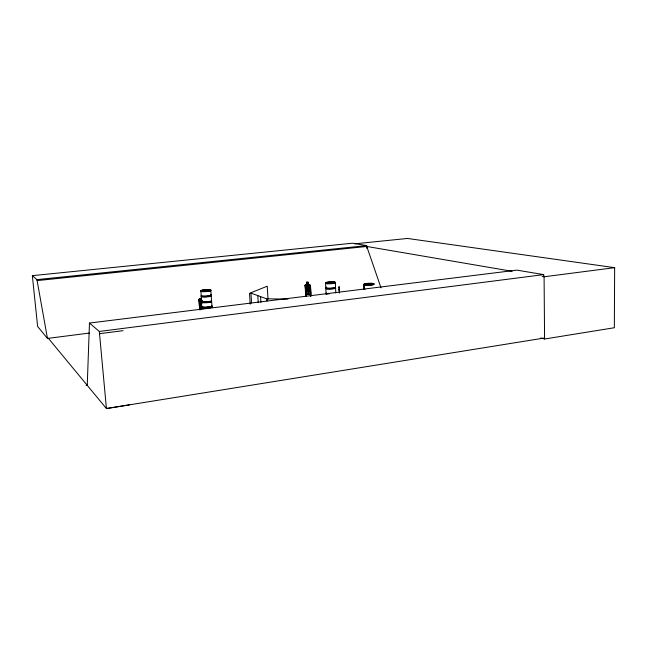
<?xml version="1.0" encoding="UTF-8"?>
<svg xmlns="http://www.w3.org/2000/svg" width="647" height="647" viewBox="0 0 647 647"><rect width="100%" height="100%" fill="white"/><g stroke="black" fill="none" stroke-linecap="round" stroke-linejoin="round"><path stroke-width="0.97" d="M354.621 243.838L407.505 238.452L614.65 267.672L614.335 327.738L544.58 339.012L540.698 337.96M310.706 292.234L310.261 294.555L306.088 294.134L305.093 285.303C307.616 285.19 306.476 279.577 306.848 284.696L306.023 285.408L306.249 289.88L307.22 291.878L308.845 292.048L309.646 290.212L309.412 285.731L308.49 284.85L308.473 282.359L306.71 282.197M309.622 290.22L308.845 292.048L307.228 291.878L306.257 289.872M209.863 290.39C208.407 290.503 211.108 290.18 209.846 290.487M201.694 305.344L200.877 305.271L202.268 302.343C199.502 300.119 200.724 297.66 202.244 301.033M203.085 291.263L201.807 291.409M202.01 291.376L201.565 291.344L202.058 290.988M201.613 291.255L202.503 291.166A4.99 0.752 -4 0 0 210.712 290.228A4.99 0.752 -4 0 0 204.331 289.791A4.99 0.752 -4 0 0 202.511 291.19L202.026 290.98M305.699 296.415L305.149 285.287L305.659 284.486L309.695 284.955L310.293 285.812L310.592 292.226M305.149 285.287L305.659 284.486M305.206 285.327L305.683 284.567M199.001 299.512L199.688 298.639M372.251 284.073L373.109 284.065L372.437 284.146M366.065 284.955L365.054 284.72L366 284.704M366.323 284.826L365.717 284.931L366.348 284.947M365.377 284.898L364.835 285.003L365.927 284.995M306.015 285.408L306.848 284.696M333.812 282.658L334.491 282.48M334.24 282.286L334.143 282.278M201.096 296.011L201.338 298.639L200.198 299.496L200.538 304.219L201.888 306.233M327.56 283.451L326.363 283.467L327.447 283.532M327.617 283.362L327.649 283.337A4.925 0.744 -2.8 0 1 328.304 282.003A4.925 0.744 -2.8 0 1 335.332 282.399A4.925 0.744 -2.8 0 1 327.649 283.321L327.568 283.151M199.413 306.257L200.335 308.765L203.182 308.732M210.057 290.463L209.482 290.39M209.563 290.139L209.701 290.163M209.393 290.438L209.976 290.43M202.519 291.36A4.99 0.752 -4 0 0 210.728 290.406A4.99 0.752 -4 0 0 204.347 289.977A4.99 0.752 -4 0 0 202.519 291.368A4.99 0.752 -4 0 0 210.728 290.414A4.99 0.752 -4 0 0 204.339 289.961A4.99 0.752 -4 0 0 202.519 291.36L203.045 291.15L202.576 291.11M201.581 291.312L202.535 290.956M200.416 309.719L199.777 300.944L200.319 309.776M199.114 300.952L199.777 300.944M267.712 298.971L267.963 298.971M372.559 283.758L372.583 283.823M334.507 282.521L333.949 282.626M335.542 287.179L335.34 282.585A4.925 0.744 -2.8 0 1 327.665 283.507L327.058 283.467M310.236 294.555L306.088 294.134L310.212 294.466M306.088 294.134L305.433 291.708L306.185 294.045L310.188 294.474M334.167 282.343L334.151 282.48M326.492 283.402L327.705 283.337M310.39 295.946L310.115 287.155L310.6 287.203L311.053 295.962M310.6 287.203L309.937 287.195M305.368 286.702L305.845 286.742L305.368 286.702L305.877 296.375M308.603 284.761L309.735 284.866L310.406 285.78L310.875 296.002M310.317 285.796L309.711 284.874M308.457 282.367L306.654 282.213M210.105 290.357L209.644 290.446M201.799 291.166L202.212 291.11M202.851 291.239L202.349 291.368M544.216 338.041L106.423 408.548L48.379 338.324L47.457 338.43L37.623 326.452L32.35 275.662L352.591 243.207L366.728 245.601L366.849 248.456M129.61 404.828L106.423 408.548L99.314 331.45L89.464 323.055L516.929 270.131L543.706 274.619L543.723 276.633M86.1 385.515L87.248 385.345L89.464 323.055M326.905 283.127L327.026 283.119M326.889 283.289L326.42 283.41M202.843 291.142L202.196 291.239M542.162 276.439L544.087 276.77L614.65 267.672M99.314 331.45L543.706 274.619M89.399 333.059L47.457 338.43L36.944 279.625L32.35 275.662M99.517 333.682L123.1 330.666M36.944 279.625L366.728 245.601M37.041 280.612L366.768 246.458L512.149 271.311M365.709 284.761L366.137 284.753M339.351 293.099L339.085 286.896L339.368 290.147M339.254 289.136L339.287 289.945L339.295 289.5M339.335 289.807L339.311 290.924M339.368 290.066L339.424 291.101M201.371 298.631L199.616 298.566L198.912 299.48L199.656 309.776M287.972 299.108L267.098 298.817L267.219 300.782M372.737 283.952L372.276 284.025M327.39 283.378L326.573 283.451M306.727 282.294L308.417 282.432M307.042 282.723L308.093 282.82L308.118 283.621L307.074 283.523L307.042 282.723L308.077 282.82M307.082 283.523L308.134 283.621M305.627 284.583L309.719 284.947M306.896 285.497L308.53 285.65L308.765 290.123L307.123 289.961L306.896 285.497L308.514 285.65M307.131 289.961L308.765 290.123M308.473 284.85L309.387 285.739M309.638 284.89L310.301 285.796M366.259 284.817A5.063 0.776 -2.4 0 0 373.998 283.871A5.063 0.776 -2.4 0 0 366.558 283.459A5.063 0.776 -2.4 0 0 366.259 284.817L366.388 284.915M199.519 306.225L200.384 308.676M366.768 246.458L381.01 287.866M339.085 286.896L339.222 287.365M339.093 286.993L339.141 287.721M339.198 289.096L339.279 290.155L339.206 289.508M200.902 290.964L201.241 295.582M201.395 299.488L201.743 304.211M199.033 299.496L199.753 309.727M210.825 290.22L211.14 294.838M211.205 295.8L211.545 300.58M211.626 301.542L211.949 306.136M251.57 302.958L250.947 293.107L266.985 298.954L267.106 300.928M250.195 304.179L249.507 293.326L267.235 286.192L268.004 299.068M260.555 296.609L260.911 302.416M257.789 295.598L258.226 302.634M310.212 289.104L310.568 295.914M308.344 282.448L308.959 294.442M306.152 292.557L306.354 296.431M305.667 286.783L306.185 296.463M325.546 282.933L325.773 287.519M325.821 288.473L326.048 293.22M335.591 288.141L335.809 292.897M363.921 284.704L364.107 289.12L363.897 284.421M544.087 276.77L544.58 339.012M211.391 301.348A4.966 0.809 -4.1 0 1 206.247 302.756A4.966 0.809 -4.1 0 1 202.293 301.85M211.432 301.009A5.039 0.817 -4.1 0 1 206.215 302.432A5.039 0.817 -4.1 0 1 202.204 301.518M211.415 300.709A5.039 0.817 -4.1 0 1 206.199 302.141A5.039 0.817 -4.1 0 1 202.188 301.219M211.326 300.386A4.966 0.801 -4.1 0 1 206.175 301.793A4.966 0.801 -4.1 0 1 202.22 300.887M211.973 306.338A4.974 0.833 -4.1 0 1 206.595 307.584A4.974 0.833 -4.1 0 1 202.188 306.929A4.974 0.833 -4.1 0 0 206.595 307.584A4.974 0.833 -4.1 0 0 211.973 306.387M210.372 294.514A4.974 0.776 -4 0 1 207.056 295.922A4.974 0.776 -4 0 1 201.354 295.38M210.437 295.469A4.974 0.776 -4 0 1 207.121 296.892A4.974 0.776 -4 0 1 201.427 296.342M210.469 295.129A5.039 0.784 -4 0 1 207.113 296.561A5.039 0.784 -4 0 1 201.338 296.011M210.453 294.83A5.039 0.784 -4 0 1 207.089 296.261A5.039 0.784 -4 0 1 201.314 295.711M211.723 305.942A4.974 0.833 -4.1 0 1 207.226 307.341A4.974 0.833 -4.1 0 1 202.163 306.678M202.139 307.624A4.933 0.833 -4.1 0 0 207.275 308.061A4.933 0.833 -4.1 0 0 211.965 306.864A4.95 0.833 -4.1 0 1 206.628 308.109A4.95 0.833 -4.1 0 1 202.236 307.398M211.99 306.557A4.974 0.833 -4.1 0 1 206.611 307.81A4.974 0.833 -4.1 0 1 202.196 307.099M211.981 306.856A4.941 0.833 -4.1 0 1 207.275 308.053A4.941 0.833 -4.1 0 1 202.131 307.616M327.665 283.507A4.925 0.744 -2.8 0 1 328.312 282.197A4.925 0.744 -2.8 0 1 335.348 282.585M335.526 287.939A4.909 0.768 -2.8 0 1 329.671 289.112A4.909 0.768 -2.8 0 1 326.686 288.061M335.486 286.985A4.909 0.76 -2.8 0 1 329.63 288.15A4.909 0.76 -2.8 0 1 326.638 287.106M335.583 287.608A4.982 0.776 -2.8 0 1 329.647 288.788A4.982 0.776 -2.8 0 1 326.614 287.729M335.567 287.308A4.982 0.776 -2.8 0 1 329.63 288.497A4.982 0.776 -2.8 0 1 326.598 287.438M326.072 294.062A4.974 0.809 -2.8 0 1 326.29 293.633M327.147 294.094A4.974 0.809 -2.8 0 1 326.282 293.334M329.283 293.884A4.893 0.793 -2.8 0 1 326.339 293.01M335.348 292.509A4.893 0.793 -2.8 0 1 335.744 292.687M364.285 289.549A5.119 0.817 -2.4 0 1 364.851 289.33M364.043 289.468A5.119 0.817 -2.4 0 1 364.835 289.031M364.665 289.508A5.039 0.801 -2.4 0 1 364.334 288.91M309.614 291.207L309.048 291.223L307.964 288.813C307.495 292.541 305.327 290.907 307.568 288.255L306.33 285.408L307.883 287.745C308.271 284.13 310.544 285.845 308.287 288.336L309.614 291.207M202.56 291.66A4.966 0.752 -4 0 0 210.728 290.705A4.966 0.752 -4 0 0 204.371 290.268A4.966 0.752 -4 0 0 202.56 291.66M207.218 307.212A4.95 0.833 -4.1 0 0 211.698 305.813A4.933 0.825 -4.1 0 1 207.218 307.212A4.95 0.833 -4.1 0 1 202.179 306.549A4.933 0.825 -4.1 0 0 207.218 307.212M327.689 283.79A4.909 0.736 -2.8 0 0 335.34 282.868A4.909 0.736 -2.8 0 0 328.336 282.48A4.909 0.736 -2.8 0 0 327.689 283.79M366.291 285.303A5.047 0.776 -2.4 0 0 373.998 284.356A5.047 0.776 -2.4 0 0 366.59 283.944A5.047 0.776 -2.4 0 0 366.291 285.303M366.267 285.02A5.063 0.776 -2.4 0 0 374.006 284.065A5.063 0.776 -2.4 0 0 366.566 283.653A5.063 0.776 -2.4 0 0 366.267 285.02"/></g></svg>
